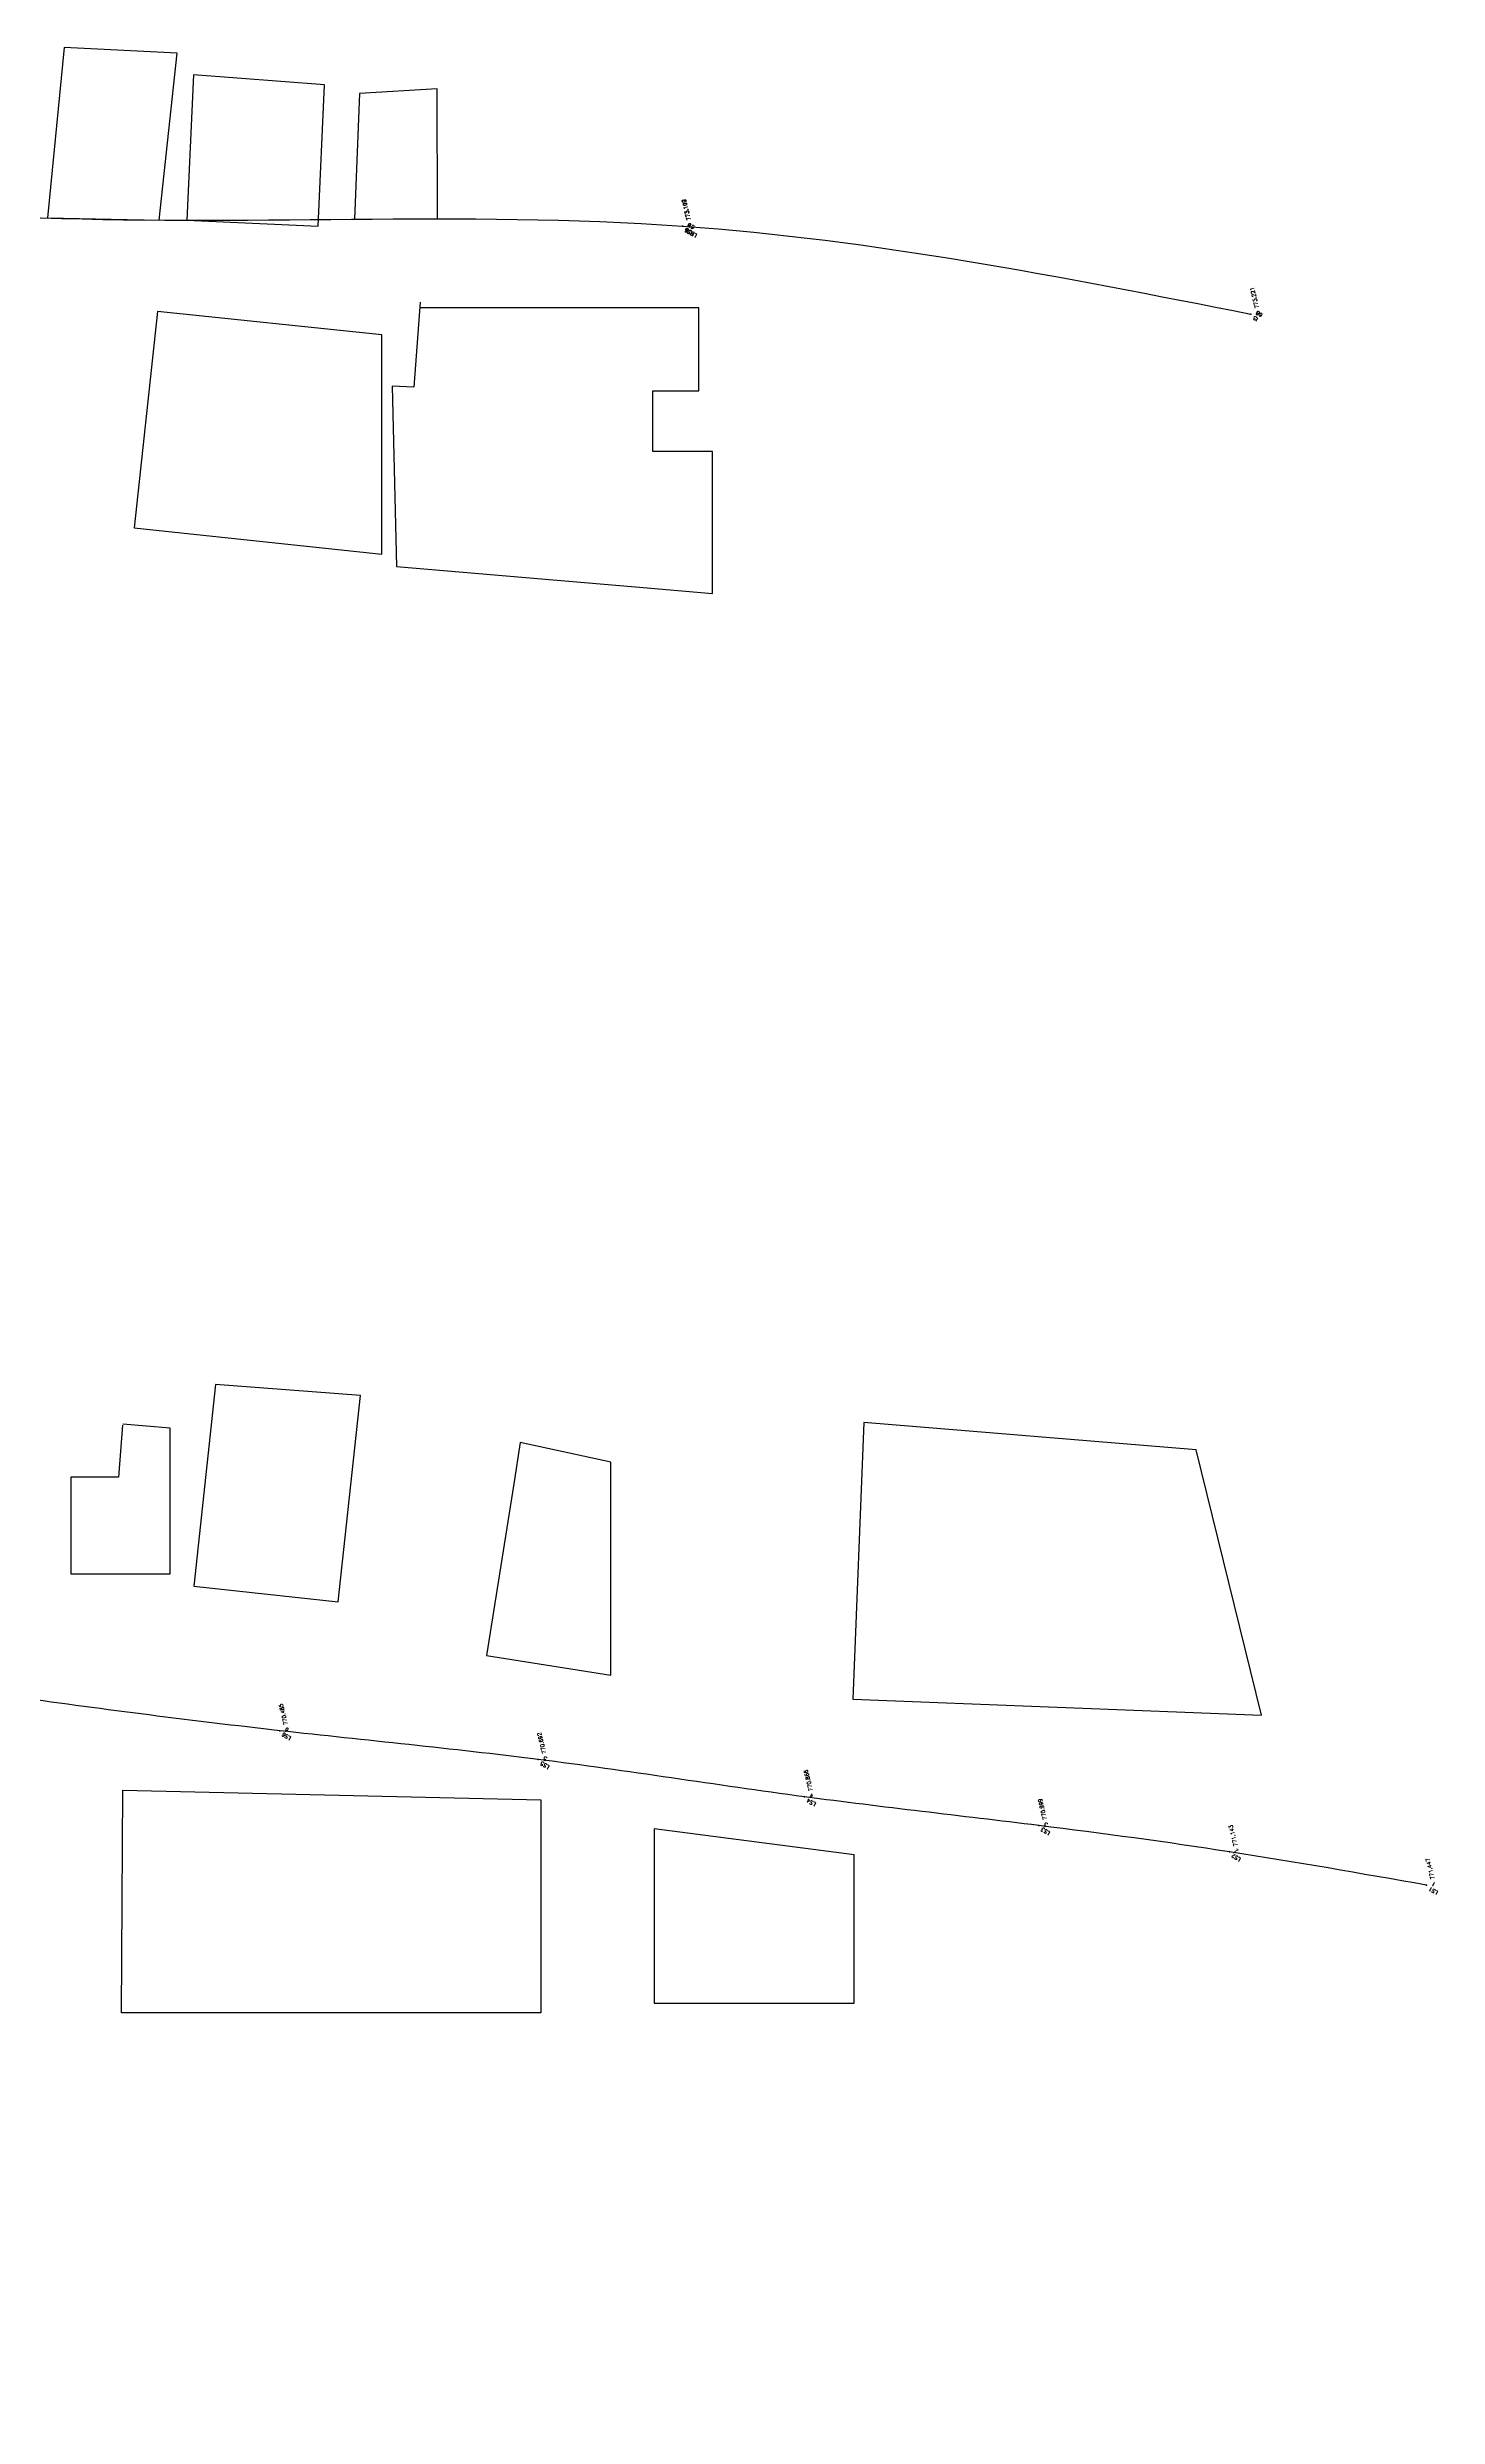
# Model space of a CAD drawing. Header units: millimetres. Extents: x 3197 to 59319, y 691 to 32741.
# Drawn here: x 7677 to 9385, y 12013 to 14923 of the extents above; entities that cross this region are included whole.
import ezdxf
from ezdxf.enums import TextEntityAlignment as Align

# ---------------------------------------------------------------- set-up
doc = ezdxf.new("R2010")
doc.units = ezdxf.units.MM
for name, color, linetype in [('Chainage_TXT', 7, 'Continuous'), ('Points', 7, 'Continuous'), ('Points-ELV', 6, 'Continuous'), ('Points-NUM', 4, 'Continuous'), ('Points-TXT', 3, 'Continuous')]:
    doc.layers.add(name, color=color, linetype=linetype)
doc.styles.add('romans', font='romans.shx')

# ---------------------------------------------------------------- blocks, each defined once
blk = doc.blocks.new('POINTS')
at = {"layer": 'Points'}
blk.add_line((0, 0), (0, 0), dxfattribs=at)
blk.add_point((0, 0), dxfattribs=at)
at = {"layer": 'Points-ELV', "style": 'romans'}
blk.add_attdef('ELEV', text='', height=1, rotation=45, dxfattribs=at).set_placement((0, 0), align=Align.BOTTOM_LEFT)
at = {"layer": 'Points-NUM', "style": 'romans'}
blk.add_attdef('PTNUM', text='', height=1, dxfattribs=at).set_placement((0, 0), align=Align.BOTTOM_RIGHT)
at = {"layer": 'Points-TXT', "style": 'romans'}
blk.add_attdef('DESC', text='', height=1, dxfattribs=at).set_placement((0, 0), align=Align.BOTTOM_RIGHT)

msp = doc.modelspace()

# ---------------------------------------------------------------- linework, layer by layer
for points in [[(4845, 12360.9, 14644.5), (4865.5, 12636.4, 14649.7), (4897.1, 12936.7, 14657.4), (4955.5, 13265.9, 14664.2), (5100.8, 13897.9, 14669), (5177.4, 14194.1, 14674.4), (5277.9, 14629.4, 14691.9), (5285, 14699.8, 14692.5), (5316.1, 14873.3, 14699.4), (5381.4, 14873.5, 14698.5), (5670, 14871.7, 14700.5), (5933.4, 14851.1, 14701.5), (6196.8, 14834.8, 14702.2), (6445.7, 14803.5, 14702.3), (6730.3, 14783, 14705.7), (7310.9, 14739, 14712.1), (7643.1, 14714.4, 14719), (8457.2, 14703.1, 14734.9), (9155.7, 14595.1, 14737)], [(9371.6, 12665.6, 14703.2), (9129.5, 12706.5, 14697.4), (8895.2, 12738.8, 14694.6), (8607.4, 12774.1, 14692.1), (8279.8, 12819.9, 14688.8), (7962.3, 12855.3, 14684.8), (7641.3, 12895.9, 14682.1), (7338.8, 12935.1, 14679.6), (7036.5, 12979.7, 14677.5), (6739.7, 13021.1, 14676.9), (6653.2, 12960, 14674.9), (6608.3, 12723.5, 14668.5), (6534.9, 12434.3, 14662.9), (6447.2, 12156.9, 14658.6), (6430.7, 12071, 14658.8), (6178.1, 12113.1, 14656.9), (5899.4, 12173.7, 14656.2), (5657.5, 12221.7, 14653.7), (5392.4, 12258.4, 14647.6), (4983.5, 12330.8, 14645.5), (4845, 12360.9, 14644.5)]]:
    msp.add_spline(points, degree=3)
at = {"layer": 'Chainage_TXT'}
for p, q in [((7697.3, 14922.6), (7676.9, 14713.1, 14719.8)), ((7836.2, 14915.6), (7697.3, 14922.6, -0.1)), ((7814.2, 14710.5, 14723), (7836.2, 14915.6)), ((7856.2, 14889), (7848.1, 14710.3, 14723.8)), ((8017.4, 14876.5, 14723.8), (7856.2, 14889)), ((8009.5, 14703, 14723.8), (8017.4, 14876.5, 14723.8)), ((8155.6, 14871.6, 14730.3), (8060.2, 14865.8)), ((8156.3, 14711.9, 14730.3), (8155.6, 14871.6, 14730.3)), ((8060.2, 14865.8), (8054.4, 14711.5, 14728.3)), ((7676.9, 14713.1, 14719.8), (7814.2, 14710.5, 14723)), ((7848.1, 14710.3, 14723.8), (8009.5, 14703, 14723.8)), ((8054.4, 14711.5, 14728.3), (8156.3, 14711.9, 14730.3)), ((8134.7, 14609.5), (8127.1, 14505.2)), ((7812, 14598.1), (7783.5, 14332.6)), ((8087.9, 14569.7), (7812, 14598.1)), ((8477.4, 14602.6), (8134.2, 14602.6)), ((8477.4, 14500.7), (8477.4, 14602.6)), ((8087.9, 14300), (8087.9, 14569.7)), ((8127.1, 14505.2), (8100.6, 14506.6)), ((8100.6, 14506.6), (8105.7, 14285)), ((8421, 14426.4), (8421, 14500.7)), ((8421, 14500.7), (8477.4, 14500.7)), ((8494.3, 14426.4), (8421, 14426.4)), ((8494.3, 14251.7), (8494.3, 14426.4)), ((7783.5, 14332.6), (8087.9, 14300)), ((8105.7, 14285), (8399.5, 14259.9)), ((8399.5, 14259.9), (8494.3, 14251.7)), ((7883.4, 13280.4), (7856.6, 13032.9)), ((8061.5, 13266.9), (7883.4, 13280.4)), ((8034.1, 13013.7), (8061.5, 13266.9)), ((7769.2, 13230.4), (7764.1, 13166.8)), ((7827.8, 13227), (7769.3, 13231.6)), ((7827.8, 13048), (7827.8, 13227)), ((8680.2, 13233.6), (8666.8, 12894)), ((9088.6, 13200.2), (8680.2, 13233.6)), ((8258, 13209.1), (8250, 13158.3)), ((8369.3, 13185.1), (8258, 13209.1)), ((8369.3, 12923.3), (8369.3, 13185.1)), ((9169, 12874.2), (9088.6, 13200.2)), ((7764.1, 13166.8), (7705.6, 13166.8)), ((7705.6, 13166.8), (7705.6, 13048)), ((8250, 13158.3), (8216.5, 12947.6)), ((7705.6, 13048), (7827.8, 13048)), ((7856.6, 13032.9), (8034.1, 13013.7)), ((8216.5, 12947.6), (8369.3, 12923.3)), ((8666.8, 12894), (9169, 12874.2)), ((7767.7, 12508.7), (7769.7, 12782.3)), ((7769.7, 12782.3), (8283.1, 12770.4)), ((8283.1, 12770.4), (8283.1, 12508.7)), ((8422.4, 12734.6), (8422.4, 12520.5)), ((8668.4, 12702.9), (8422.4, 12734.6)), ((8668.4, 12520.5), (8668.4, 12702.9)), ((8422.4, 12520.5), (8668.4, 12520.5)), ((8283.1, 12508.7), (7767.7, 12508.7))]:
    msp.add_line(p, q, dxfattribs=at)

# ---------------------------------------------------------------- block references
at = {"layer": 'Points', "linetype": 'Continuous'}
ref = msp.add_blockref('POINTS', (8457.2, 14703.1, 14734.9), dxfattribs=dict(at, xscale=-19.05922031585964, yscale=19.05922031585964, zscale=19.05922031585964, rotation=329.0980723058464))
ref.add_attrib('PTNUM', '0', dxfattribs={"layer": 'Points-NUM', "height": 4.76, "rotation": 149.0981, "style": 'romans'}).set_placement((8466, 14708.5, 14734.9), align=Align.BOTTOM_RIGHT)
ref.add_attrib('DESC', 'BS5', dxfattribs={"layer": 'Points-TXT', "height": 4.76, "rotation": 149.0981, "style": 'romans'}).set_placement((8462.3, 14702.3, 14734.9), align=Align.BOTTOM_RIGHT)
ref.add_attrib('ELEV', '773.112', dxfattribs={"layer": 'Points-ELV', "height": 4.76, "rotation": 104.0981, "style": 'romans'}).set_placement((8468.6, 14711.1, 14734.9), align=Align.BOTTOM_LEFT)
ref = msp.add_blockref('POINTS', (8457.7, 14703, 14734.9), dxfattribs=dict(at, xscale=-19.05922031585964, yscale=19.05922031585964, zscale=19.05922031585964, rotation=329.0980723058464))
ref.add_attrib('PTNUM', '67', dxfattribs={"layer": 'Points-NUM', "height": 4.76, "rotation": 149.0981, "style": 'romans'}).set_placement((8466.5, 14708.4, 14734.9), align=Align.BOTTOM_RIGHT)
ref.add_attrib('DESC', 'LS39', dxfattribs={"layer": 'Points-TXT', "height": 4.76, "rotation": 149.0981, "style": 'romans'}).set_placement((8462.9, 14702.2, 14734.9), align=Align.BOTTOM_RIGHT)
ref.add_attrib('ELEV', '773.109', dxfattribs={"layer": 'Points-ELV', "height": 4.76, "rotation": 104.0981, "style": 'romans'}).set_placement((8469.1, 14711.1, 14734.9), align=Align.BOTTOM_LEFT)
ref = msp.add_blockref('POINTS', (9155.7, 14595.1, 14737), dxfattribs=dict(at, xscale=-19.05922031585964, yscale=19.05922031585964, zscale=19.05922031585964, rotation=329.0980723058464))
ref.add_attrib('PTNUM', '0', dxfattribs={"layer": 'Points-NUM', "height": 4.76, "rotation": 149.0981, "style": 'romans'}).set_placement((9164.5, 14600.5, 14737), align=Align.BOTTOM_RIGHT)
ref.add_attrib('DESC', 'I5', dxfattribs={"layer": 'Points-TXT', "height": 4.76, "rotation": 149.0981, "style": 'romans'}).set_placement((9160.8, 14594.3, 14737), align=Align.BOTTOM_RIGHT)
ref.add_attrib('ELEV', '773.221', dxfattribs={"layer": 'Points-ELV', "height": 4.76, "rotation": 104.0981, "style": 'romans'}).set_placement((9167.1, 14603.1, 14737), align=Align.BOTTOM_LEFT)
ref = msp.add_blockref('POINTS', (9155.7, 14595.1, 14737), dxfattribs=dict(at, xscale=-19.05922031585964, yscale=19.05922031585964, zscale=19.05922031585964, rotation=329.0980723058464))
ref.add_attrib('PTNUM', '68', dxfattribs={"layer": 'Points-NUM', "height": 4.76, "rotation": 149.0981, "style": 'romans'}).set_placement((9164.5, 14600.5, 14737), align=Align.BOTTOM_RIGHT)
ref.add_attrib('DESC', 'I5', dxfattribs={"layer": 'Points-TXT', "height": 4.76, "rotation": 149.0981, "style": 'romans'}).set_placement((9160.8, 14594.3, 14737), align=Align.BOTTOM_RIGHT)
ref.add_attrib('ELEV', '773.221', dxfattribs={"layer": 'Points-ELV', "height": 4.76, "rotation": 104.0981, "style": 'romans'}).set_placement((9167.1, 14603.1, 14737), align=Align.BOTTOM_LEFT)
ref = msp.add_blockref('POINTS', (7962.3, 12855.3, 14684.8), dxfattribs=dict(at, xscale=-19.05922031585964, yscale=19.05922031585964, zscale=19.05922031585964, rotation=329.0980723058464))
ref.add_attrib('PTNUM', '6', dxfattribs={"layer": 'Points-NUM', "height": 4.76, "rotation": 149.0981, "style": 'romans'}).set_placement((7971.1, 12860.7, 14684.8), align=Align.BOTTOM_RIGHT)
ref.add_attrib('DESC', 'LS6', dxfattribs={"layer": 'Points-TXT', "height": 4.76, "rotation": 149.0981, "style": 'romans'}).set_placement((7967.4, 12854.6, 14684.8), align=Align.BOTTOM_RIGHT)
ref.add_attrib('ELEV', '770.485', dxfattribs={"layer": 'Points-ELV', "height": 4.76, "rotation": 104.0981, "style": 'romans'}).set_placement((7973.7, 12863.4, 14684.8), align=Align.BOTTOM_LEFT)
ref = msp.add_blockref('POINTS', (8279.8, 12819.9, 14688.8), dxfattribs=dict(at, xscale=-19.05922031585964, yscale=19.05922031585964, zscale=19.05922031585964, rotation=329.0980723058464))
ref.add_attrib('PTNUM', '5', dxfattribs={"layer": 'Points-NUM', "height": 4.76, "rotation": 149.0981, "style": 'romans'}).set_placement((8288.6, 12825.3, 14688.8), align=Align.BOTTOM_RIGHT)
ref.add_attrib('DESC', 'LS5', dxfattribs={"layer": 'Points-TXT', "height": 4.76, "rotation": 149.0981, "style": 'romans'}).set_placement((8285, 12819.1, 14688.8), align=Align.BOTTOM_RIGHT)
ref.add_attrib('ELEV', '770.692', dxfattribs={"layer": 'Points-ELV', "height": 4.76, "rotation": 104.0981, "style": 'romans'}).set_placement((8291.2, 12828, 14688.8), align=Align.BOTTOM_LEFT)
ref = msp.add_blockref('POINTS', (8607.4, 12774.1, 14692.1), dxfattribs=dict(at, xscale=-19.05922031585964, yscale=19.05922031585964, zscale=19.05922031585964, rotation=329.0980723058464))
ref.add_attrib('PTNUM', '4', dxfattribs={"layer": 'Points-NUM', "height": 4.76, "rotation": 149.0981, "style": 'romans'}).set_placement((8616.2, 12779.5, 14692.1), align=Align.BOTTOM_RIGHT)
ref.add_attrib('DESC', 'LS4', dxfattribs={"layer": 'Points-TXT', "height": 4.76, "rotation": 149.0981, "style": 'romans'}).set_placement((8612.5, 12773.4, 14692.1), align=Align.BOTTOM_RIGHT)
ref.add_attrib('ELEV', '770.866', dxfattribs={"layer": 'Points-ELV', "height": 4.76, "rotation": 104.0981, "style": 'romans'}).set_placement((8618.8, 12782.2, 14692.1), align=Align.BOTTOM_LEFT)
ref = msp.add_blockref('POINTS', (8895.2, 12738.8, 14694.6), dxfattribs=dict(at, xscale=-19.05922031585964, yscale=19.05922031585964, zscale=19.05922031585964, rotation=329.0980723058464))
ref.add_attrib('PTNUM', '3', dxfattribs={"layer": 'Points-NUM', "height": 4.76, "rotation": 149.0981, "style": 'romans'}).set_placement((8903.9, 12744.2, 14694.6), align=Align.BOTTOM_RIGHT)
ref.add_attrib('DESC', 'LS3', dxfattribs={"layer": 'Points-TXT', "height": 4.76, "rotation": 149.0981, "style": 'romans'}).set_placement((8900.3, 12738, 14694.6), align=Align.BOTTOM_RIGHT)
ref.add_attrib('ELEV', '770.999', dxfattribs={"layer": 'Points-ELV', "height": 4.76, "rotation": 104.0981, "style": 'romans'}).set_placement((8906.5, 12746.8, 14694.6), align=Align.BOTTOM_LEFT)
ref = msp.add_blockref('POINTS', (9129.5, 12706.5, 14697.4), dxfattribs=dict(at, xscale=-19.05922031585964, yscale=19.05922031585964, zscale=19.05922031585964, rotation=329.0980723058464))
ref.add_attrib('PTNUM', '2', dxfattribs={"layer": 'Points-NUM', "height": 4.76, "rotation": 149.0981, "style": 'romans'}).set_placement((9138.3, 12711.8, 14697.4), align=Align.BOTTOM_RIGHT)
ref.add_attrib('DESC', 'LS2', dxfattribs={"layer": 'Points-TXT', "height": 4.76, "rotation": 149.0981, "style": 'romans'}).set_placement((9134.6, 12705.7, 14697.4), align=Align.BOTTOM_RIGHT)
ref.add_attrib('ELEV', '771.143', dxfattribs={"layer": 'Points-ELV', "height": 4.76, "rotation": 104.0981, "style": 'romans'}).set_placement((9140.9, 12714.5, 14697.4), align=Align.BOTTOM_LEFT)
ref = msp.add_blockref('POINTS', (9371.6, 12665.6, 14703.2), dxfattribs=dict(at, xscale=-19.05922031585964, yscale=19.05922031585964, zscale=19.05922031585964, rotation=329.0980723058464))
ref.add_attrib('PTNUM', '1', dxfattribs={"layer": 'Points-NUM', "height": 4.76, "rotation": 149.0981, "style": 'romans'}).set_placement((9380.4, 12671, 14703.2), align=Align.BOTTOM_RIGHT)
ref.add_attrib('DESC', 'LS1', dxfattribs={"layer": 'Points-TXT', "height": 4.76, "rotation": 149.0981, "style": 'romans'}).set_placement((9376.8, 12664.8, 14703.2), align=Align.BOTTOM_RIGHT)
ref.add_attrib('ELEV', '771.447', dxfattribs={"layer": 'Points-ELV', "height": 4.76, "rotation": 104.0981, "style": 'romans'}).set_placement((9383, 12673.7, 14703.2), align=Align.BOTTOM_LEFT)

doc.saveas('drawing.dxf')
